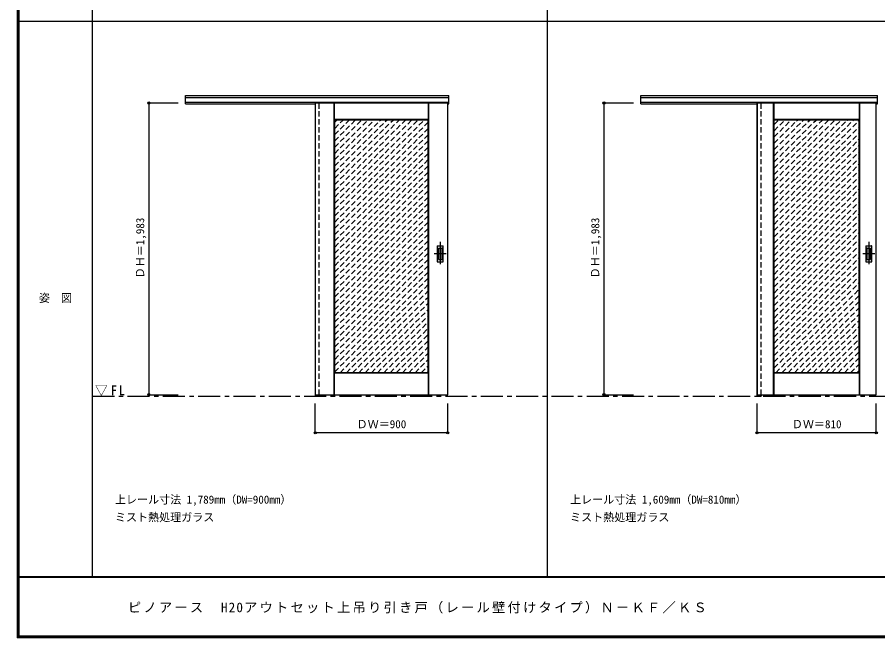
# Model space of a CAD drawing. Units: millimetres, scale not verified. Extents: x -6000 to 5700, y -4307 to 4260.
# Drawn here: x -6000 to -152, y -4205 to 12 of the extents above; entities that cross this region are included whole.
import ezdxf
from ezdxf.enums import TextEntityAlignment as Align

# ---------------------------------------------------------------- set-up
doc = ezdxf.new("R2010")
doc.units = ezdxf.units.MM
doc.header["$LTSCALE"] = 30
doc.header["$PDMODE"] = 32
doc.header["$PDSIZE"] = 15
doc.linetypes.add('CHAIN1', pattern=[8, 5, -1, 1, -1])
doc.linetypes.add('DASHED1', pattern=[1.8, 1.2, -0.6])
for name, color, linetype in [('0-1_通り芯', 4, 'CHAIN1'), ('0-2_扉', 3, 'Continuous'), ('0-3_仕上げ', 7, 'Continuous'), ('0-4_枠', 3, 'Continuous'), ('0-6_引手', 3, 'Continuous'), ('0-A_文字', 7, 'Continuous'), ('0-B_寸法', 4, 'Continuous'), ('0-C_ハッチ', 4, 'DASHED1'), ('F-1_枠', 6, 'Continuous'), ('F-A_文字', 7, 'Continuous')]:
    doc.layers.add(name, color=color, linetype=linetype)
doc.styles.add('ＭＳ ゴシック', font='')
doc.styles.get('ＭＳ ゴシック').set_extended_font_data('MS Gothic')

msp = doc.modelspace()

# ---------------------------------------------------------------- linework, layer by layer
at = {"layer": '0-1_通り芯'}
for p, q in [((-3125.75, -1515), (-3125.75, -1677)), ((-213.25, -1515), (-213.25, -1677)), ((-3084.75, -1596), (-3166.75, -1596)), ((-172.25, -1596), (-254.25, -1596))]:
    msp.add_line(p, q, dxfattribs=at)
at = {"layer": '0-1_通り芯', "color": 7}
msp.add_line((-5490, -2562.5), (3233.5, -2562.5), dxfattribs=at)
at = {"layer": '0-2_扉', "color": 4, "linetype": 'DASHED1'}
for p, q in [((-3974.75, -570.5), (-3974.75, -574.5)), ((-972.25, -570.5), (-972.25, -574.5))]:
    msp.add_line(p, q, dxfattribs=at)
at = {"layer": '0-2_扉'}
for p, q in [((-3974.75, -570.5), (-3974.75, -2553.5)), ((-3974.75, -570.5), (-3074.75, -570.5)), ((-972.25, -570.5), (-972.25, -2553.5)), ((-972.25, -570.5), (-162.25, -570.5))]:
    msp.add_line(p, q, dxfattribs=at)
for points in [[(-3974.75, -2553.5), (-3074.75, -2553.5), (-3074.75, -570.5)], [(-972.25, -2553.5), (-162.25, -2553.5), (-162.25, -570.5)]]:
    msp.add_lwpolyline(points, dxfattribs=at)
at = {"layer": '0-3_仕上げ'}
for p, q in [((-3846.75, -2553.5), (-3846.75, -570.5)), ((-3845.25, -684), (-3845.25, -570.5)), ((-3843.75, -682.5), (-3843.75, -570.5)), ((-3205.75, -682.5), (-3205.75, -570.5)), ((-3204.25, -684), (-3204.25, -570.5)), ((-3202.75, -2553.5), (-3202.75, -570.5)), ((-860.25, -2553.5), (-860.25, -570.5)), ((-858.75, -684), (-858.75, -570.5)), ((-857.25, -682.5), (-857.25, -570.5)), ((-277.25, -682.5), (-277.25, -570.5)), ((-274.25, -2553.5), (-274.25, -570.5)), ((-3843.75, -682.5), (-3845.25, -684)), ((-3842.75, -686.5), (-3845.25, -684)), ((-3205.75, -682.5), (-3843.75, -682.5)), ((-3204.25, -684), (-3206.75, -686.5)), ((-3205.75, -682.5), (-3204.25, -684)), ((-857.25, -682.5), (-858.75, -684)), ((-856.25, -686.5), (-858.75, -684)), ((-277.25, -682.5), (-857.25, -682.5)), ((-275.75, -684), (-278.25, -686.5)), ((-3845.25, -2406), (-3842.75, -2403.5)), ((-3845.25, -2553.5), (-3845.25, -2406)), ((-3843.75, -2553.5), (-3843.75, -2407.5)), ((-3206.75, -2403.5), (-3204.25, -2406)), ((-3205.75, -2407.5), (-3204.25, -2406)), ((-3205.75, -2553.5), (-3205.75, -2407.5)), ((-3204.25, -2553.5), (-3204.25, -2406)), ((-858.75, -2553.5), (-858.75, -2406)), ((-277.25, -2407.5), (-857.25, -2407.5)), ((-278.25, -2403.5), (-275.75, -2406)), ((-277.25, -2407.5), (-275.75, -2406)), ((-277.25, -2553.5), (-277.25, -2407.5)), ((-275.75, -2553.5), (-275.75, -2406))]:
    msp.add_line(p, q, dxfattribs=at)
at = {"layer": '0-3_仕上げ', "color": 3}
for p, q in [((-3206.75, -686.5), (-3842.75, -686.5)), ((-3842.75, -2403.5), (-3842.75, -686.5)), ((-3206.75, -2403.5), (-3206.75, -686.5)), ((-278.25, -686.5), (-856.25, -686.5)), ((-856.25, -2403.5), (-856.25, -686.5)), ((-278.25, -2403.5), (-278.25, -686.5)), ((-3206.75, -2403.5), (-3842.75, -2403.5)), ((-278.25, -2403.5), (-856.25, -2403.5))]:
    msp.add_line(p, q, dxfattribs=at)
at = {"layer": '0-3_仕上げ'}
for points in [[(-277.25, -682.5), (-275.75, -684), (-275.75, -570.5)], [(-3205.75, -2407.5), (-3843.75, -2407.5), (-3845.25, -2406)], [(-857.25, -2553.5), (-857.25, -2407.5), (-858.75, -2406), (-856.25, -2403.5)]]:
    msp.add_lwpolyline(points, dxfattribs=at)
at = {"layer": '0-4_枠'}
for p, q in [((-4855.75, -520.5), (-3066.75, -520.5)), ((-4855.75, -577.5), (-4855.75, -520.5)), ((-3066.75, -577.5), (-3066.75, -520.5)), ((-1763.25, -520.5), (-154.25, -520.5)), ((-1763.25, -577.5), (-1763.25, -520.5)), ((-154.25, -577.5), (-154.25, -520.5)), ((-4855.75, -533.5), (-3066.75, -533.5)), ((-4855.75, -565.5), (-3066.75, -565.5)), ((-4855.75, -577.5), (-3974.75, -577.5)), ((-3975.75, -565.5), (-3975.75, -2562.5)), ((-3947.75, -570.5), (-3947.75, -565.5)), ((-3074.75, -577.5), (-3066.75, -577.5)), ((-1763.25, -533.5), (-154.25, -533.5)), ((-1763.25, -565.5), (-154.25, -565.5)), ((-1763.25, -577.5), (-972.25, -577.5)), ((-973.25, -565.5), (-973.25, -2562.5)), ((-945.25, -570.5), (-945.25, -565.5)), ((-162.25, -577.5), (-154.25, -577.5)), ((-3975.75, -2562.5), (-3947.75, -2562.5)), ((-3947.75, -2553.5), (-3947.75, -2562.5)), ((-973.25, -2562.5), (-945.25, -2562.5)), ((-945.25, -2553.5), (-945.25, -2562.5))]:
    msp.add_line(p, q, dxfattribs=at)
at = {"layer": '0-4_枠', "color": 4, "linetype": 'DASHED1'}
for p, q in [((-3947.75, -2553.5), (-3947.75, -570.5)), ((-945.25, -2553.5), (-945.25, -570.5))]:
    msp.add_line(p, q, dxfattribs=at)
at = {"layer": '0-6_引手'}
for p, q in [((-3146.75, -1542.5), (-3146.75, -1649.5)), ((-3145.25, -1541), (-3106.25, -1541)), ((-3104.75, -1649.5), (-3104.75, -1542.5)), ((-234.25, -1542.5), (-234.25, -1649.5)), ((-232.75, -1541), (-193.75, -1541)), ((-192.25, -1649.5), (-192.25, -1542.5)), ((-3145.25, -1651), (-3106.25, -1651)), ((-232.75, -1651), (-193.75, -1651))]:
    msp.add_line(p, q, dxfattribs=at)
at = {"layer": '0-6_引手', "color": 7}
for p, q in [((-3138.25, -1558.5), (-3138.25, -1633.5)), ((-3136.75, -1557), (-3114.75, -1557)), ((-3113.25, -1633.5), (-3113.25, -1558.5)), ((-225.75, -1558.5), (-225.75, -1633.5)), ((-224.25, -1557), (-202.25, -1557)), ((-200.75, -1633.5), (-200.75, -1558.5)), ((-3136.75, -1635), (-3114.75, -1635)), ((-224.25, -1635), (-202.25, -1635))]:
    msp.add_line(p, q, dxfattribs=at)
at = {"layer": '0-6_引手'}
for centre, start, end in [((-3145.25, -1542.5), 90, 180), ((-3106.25, -1542.5), 0, 90), ((-232.75, -1542.5), 90, 180), ((-193.75, -1542.5), 0, 90), ((-3145.25, -1649.5), 180, 270), ((-3106.25, -1649.5), 270, 0), ((-232.75, -1649.5), 180, 270), ((-193.75, -1649.5), 270, 0)]:
    msp.add_arc(centre, 1.5, start, end, dxfattribs=at)
at = {"layer": '0-6_引手', "color": 7}
for centre, start, end in [((-3136.75, -1558.5), 90, 180), ((-3114.75, -1558.5), 0, 90), ((-224.25, -1558.5), 90, 180), ((-202.25, -1558.5), 0, 90), ((-3136.75, -1633.5), 180, 270), ((-3114.75, -1633.5), 270, 0), ((-224.25, -1633.5), 180, 270), ((-202.25, -1633.5), 270, 0)]:
    msp.add_arc(centre, 1.5, start, end, dxfattribs=at)
at = {"layer": '0-B_寸法'}
for p, q in [((-5105.75, -570.5), (-5105.75, -2553.5)), ((-5105.75, -570.5), (-4905.75, -570.5)), ((-2013.25, -570.5), (-2013.25, -2553.5)), ((-2013.25, -570.5), (-1813.25, -570.5)), ((-5105.75, -2553.5), (-4905.75, -2553.5)), ((-2013.25, -2553.5), (-1813.25, -2553.5)), ((-3974.75, -2812.5), (-3974.75, -2612.5)), ((-3074.75, -2812.5), (-3074.75, -2612.5)), ((-972.25, -2812.5), (-972.25, -2612.5)), ((-162.25, -2812.5), (-162.25, -2612.5)), ((-3074.75, -2812.5), (-3974.75, -2812.5)), ((-162.25, -2812.5), (-972.25, -2812.5))]:
    msp.add_line(p, q, dxfattribs=at)
at = {"layer": '0-B_寸法', "color": 7}
for p in [(-5105.75, -570.5), (-2013.25, -570.5), (-5105.75, -2553.5), (-2013.25, -2553.5), (-3974.75, -2812.5), (-3074.75, -2812.5), (-972.25, -2812.5), (-162.25, -2812.5)]:
    msp.add_point(p, dxfattribs=at)
at = {"layer": '0-C_ハッチ'}
for p, q in [((-3842.75, -743.44), (-3785.81, -686.5)), ((-3842.75, -1252.56), (-3276.69, -686.5)), ((-3842.75, -1210.13), (-3319.12, -686.5)), ((-3842.75, -1167.7), (-3361.54, -686.5)), ((-3842.75, -1125.28), (-3403.97, -686.5)), ((-3842.75, -1082.85), (-3446.4, -686.5)), ((-3842.75, -1040.43), (-3488.82, -686.5)), ((-3842.75, -998), (-3531.25, -686.5)), ((-3842.75, -955.57), (-3573.68, -686.5)), ((-3842.75, -913.15), (-3616.1, -686.5)), ((-3842.75, -870.72), (-3658.53, -686.5)), ((-3842.75, -828.29), (-3700.96, -686.5)), ((-3842.75, -785.87), (-3743.38, -686.5)), ((-3842.75, -1294.98), (-3234.27, -686.5)), ((-3842.75, -701.01), (-3828.24, -686.5)), ((-3842.75, -1337.41), (-3206.75, -701.41)), ((-856.25, -759.44), (-783.31, -686.5)), ((-856.25, -1226.13), (-316.62, -686.5)), ((-856.25, -1183.7), (-359.05, -686.5)), ((-856.25, -1141.28), (-401.47, -686.5)), ((-856.25, -1098.85), (-443.9, -686.5)), ((-856.25, -1056.43), (-486.32, -686.5)), ((-856.25, -1014), (-528.75, -686.5)), ((-856.25, -971.57), (-571.18, -686.5)), ((-856.25, -929.15), (-613.6, -686.5)), ((-856.25, -886.72), (-656.03, -686.5)), ((-856.25, -844.29), (-698.46, -686.5)), ((-856.25, -801.87), (-740.88, -686.5)), ((-856.25, -717.01), (-825.74, -686.5)), ((-856.25, -1268.56), (-278.25, -690.56)), ((-3842.75, -1379.84), (-3206.75, -743.84)), ((-856.25, -1310.98), (-278.25, -732.98)), ((-3842.75, -1422.26), (-3206.75, -786.26)), ((-856.25, -1353.41), (-278.25, -775.41)), ((-856.25, -1395.84), (-278.25, -817.84)), ((-3842.75, -1464.69), (-3206.75, -828.69)), ((-3842.75, -1507.12), (-3206.75, -871.12)), ((-856.25, -1438.26), (-278.25, -860.26)), ((-3842.75, -1549.54), (-3206.75, -913.54)), ((-856.25, -1480.69), (-278.25, -902.69)), ((-3842.75, -1591.97), (-3206.75, -955.97)), ((-856.25, -1523.12), (-278.25, -945.12)), ((-856.25, -1565.54), (-278.25, -987.54)), ((-3842.75, -1634.4), (-3206.75, -998.4)), ((-3842.75, -1676.82), (-3206.75, -1040.82)), ((-856.25, -1607.97), (-278.25, -1029.97)), ((-3842.75, -1719.25), (-3206.75, -1083.25)), ((-856.25, -1650.4), (-278.25, -1072.4)), ((-3842.75, -1761.67), (-3206.75, -1125.67)), ((-3842.75, -1804.1), (-3206.75, -1168.1)), ((-856.25, -1692.82), (-278.25, -1114.82)), ((-856.25, -1735.25), (-278.25, -1157.25)), ((-3842.75, -1846.53), (-3206.75, -1210.53)), ((-856.25, -1777.67), (-278.25, -1199.67)), ((-3842.75, -1888.95), (-3206.75, -1252.95)), ((-856.25, -1820.1), (-278.25, -1242.1)), ((-856.25, -1862.53), (-278.25, -1284.53)), ((-3842.75, -1931.38), (-3206.75, -1295.38)), ((-3842.75, -1973.81), (-3206.75, -1337.81)), ((-856.25, -1904.95), (-278.25, -1326.95)), ((-3842.75, -2016.23), (-3206.75, -1380.23)), ((-856.25, -1947.38), (-278.25, -1369.38)), ((-3842.75, -2058.66), (-3206.75, -1422.66)), ((-856.25, -1989.81), (-278.25, -1411.81)), ((-856.25, -2032.23), (-278.25, -1454.23)), ((-3842.75, -2101.09), (-3206.75, -1465.09)), ((-3842.75, -2143.51), (-3206.75, -1507.51)), ((-856.25, -2074.66), (-278.25, -1496.66)), ((-3842.75, -2185.94), (-3206.75, -1549.94)), ((-856.25, -2117.09), (-278.25, -1539.09)), ((-3842.75, -2228.37), (-3206.75, -1592.37)), ((-3842.75, -2270.79), (-3206.75, -1634.79)), ((-856.25, -2159.51), (-278.25, -1581.51)), ((-856.25, -2201.94), (-278.25, -1623.94)), ((-3842.75, -2313.22), (-3206.75, -1677.22)), ((-856.25, -2244.36), (-278.25, -1666.36)), ((-3842.75, -2355.64), (-3206.75, -1719.64)), ((-856.25, -2286.79), (-278.25, -1708.79)), ((-856.25, -2329.22), (-278.25, -1751.22)), ((-3842.75, -2398.07), (-3206.75, -1762.07)), ((-3805.75, -2403.5), (-3206.75, -1804.5)), ((-856.25, -2371.64), (-278.25, -1793.64)), ((-3763.33, -2403.5), (-3206.75, -1846.92)), ((-845.68, -2403.5), (-278.25, -1836.07)), ((-3720.9, -2403.5), (-3206.75, -1889.35)), ((-803.25, -2403.5), (-278.25, -1878.5)), ((-760.83, -2403.5), (-278.25, -1920.92)), ((-3678.47, -2403.5), (-3206.75, -1931.78)), ((-3636.05, -2403.5), (-3206.75, -1974.2)), ((-718.4, -2403.5), (-278.25, -1963.35)), ((-3593.62, -2403.5), (-3206.75, -2016.63)), ((-675.97, -2403.5), (-278.25, -2005.78)), ((-3551.19, -2403.5), (-3206.75, -2059.06)), ((-3508.77, -2403.5), (-3206.75, -2101.48)), ((-633.55, -2403.5), (-278.25, -2048.2)), ((-591.12, -2403.5), (-278.25, -2090.63)), ((-3466.34, -2403.5), (-3206.75, -2143.91)), ((-548.69, -2403.5), (-278.25, -2133.06)), ((-3423.91, -2403.5), (-3206.75, -2186.33)), ((-506.27, -2403.5), (-278.25, -2175.48)), ((-463.84, -2403.5), (-278.25, -2217.91)), ((-3381.49, -2403.5), (-3206.75, -2228.76)), ((-3339.06, -2403.5), (-3206.75, -2271.19)), ((-421.42, -2403.5), (-278.25, -2260.33)), ((-3296.64, -2403.5), (-3206.75, -2313.61)), ((-378.99, -2403.5), (-278.25, -2302.76)), ((-3254.21, -2403.5), (-3206.75, -2356.04)), ((-336.56, -2403.5), (-278.25, -2345.19)), ((-294.14, -2403.5), (-278.25, -2387.61)), ((-3211.78, -2403.5), (-3206.75, -2398.47))]:
    msp.add_line(p, q, dxfattribs=at)
at = {"layer": 'F-1_枠'}
for p, q in [((-6000, 4175), (-6000, -4205)), ((-5995, 4175), (-5995, -4205)), ((-5990, 4175), (-5990, -4205)), ((-5490, 4175), (-5490, -3790)), ((-2397.5, -3790), (-2397.5, 4175)), ((-6000, -15.5), (5700, -15.5)), ((5700, -3790), (-6000, -3790)), ((5700, -3795), (-6000, -3795)), ((5700, -4195), (-6000, -4195)), ((5700, -4200), (-6000, -4200)), ((5700, -4205), (-6000, -4205))]:
    msp.add_line(p, q, dxfattribs=at)

# ---------------------------------------------------------------- texts
at = {"layer": '0-A_文字', "style": 'ＭＳ ゴシック'}
for s, p in [('上レール寸法 1,789mm（DW=900mm）', (-5335.75, -3310)), ('上レール寸法 1,609mm（DW=810mm）', (-2243.25, -3310)), ('ミスト熱処理ガラス', (-5335.75, -3430)), ('ミスト熱処理ガラス', (-2243.25, -3430))]:
    msp.add_text(s, height=54.99, dxfattribs=at).set_placement(p, align=Align.BOTTOM_LEFT)
at = {"layer": '0-A_文字', "insert": (-5471.25, -2562.5), "char_height": 65.98, "attachment_point": 7, "style": 'ＭＳ ゴシック'}
msp.add_mtext('\\T1.26;\\W0.95;▽FL', dxfattribs=at)
at = {"layer": '0-B_寸法', "color": 7, "style": 'ＭＳ ゴシック'}
for p in [(-5120.75, -1762.25), (-2028.25, -1762.25)]:
    msp.add_text('ＤＨ＝1,983', height=54.99, rotation=90, dxfattribs=at).set_placement(p, align=Align.BOTTOM_LEFT)
for s, p in [('ＤＷ＝900', (-3693.5, -2797.5)), ('ＤＷ＝810', (-736, -2797.5))]:
    msp.add_text(s, height=54.99, dxfattribs=at).set_placement(p, align=Align.BOTTOM_LEFT)
at = {"layer": 'F-A_文字', "style": 'ＭＳ ゴシック'}
msp.add_text('姿\u3000図', height=54.99, dxfattribs=at).set_placement((-5852.5, -1940.25), align=Align.BOTTOM_LEFT)
at = {"layer": 'F-A_文字', "insert": (-5247.55, -4040), "char_height": 65.98, "attachment_point": 7, "style": 'ＭＳ ゴシック'}
msp.add_mtext('\\T1.17;ピノアース\u3000H20アウトセット上吊り引き戸（レール壁付けタイプ）Ｎ－ＫＦ／ＫＳ', dxfattribs=at)

doc.saveas('drawing.dxf')
